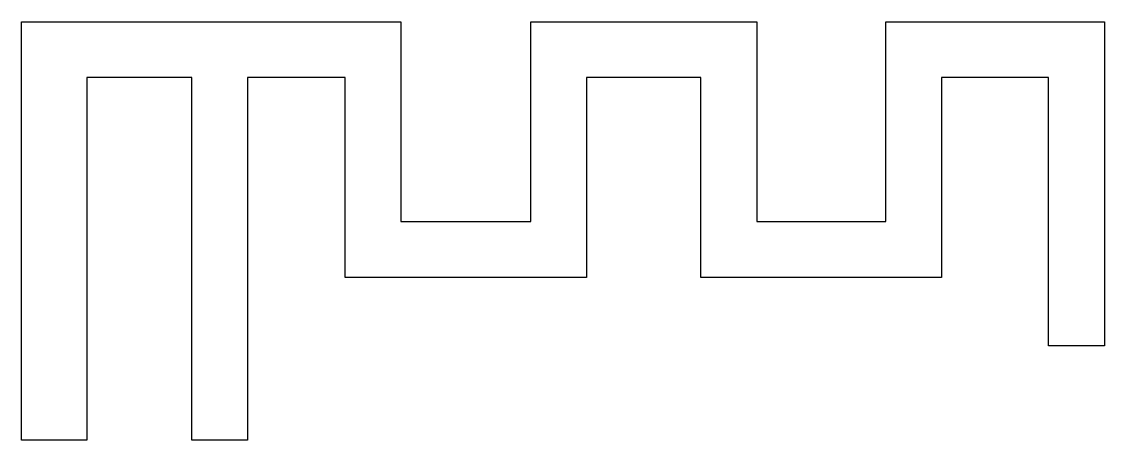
# Model space of a CAD drawing. Header units: metres. Extents: x 0 to 14.6, y 0 to 5.7.
import ezdxf

# ---------------------------------------------------------------- set-up
doc = ezdxf.new("R2010")
doc.units = ezdxf.units.M

msp = doc.modelspace()

# ---------------------------------------------------------------- linework, layer by layer
at = {"layer": 'MIFA_TYPEB'}
msp.add_lwpolyline([(0, 5.654), (5.1273, 5.654), (5.1273, 2.954), (6.8842, 2.954), (6.8842, 5.654), (9.9382, 5.654), (9.9382, 2.954), (11.6842, 2.954), (11.6842, 5.654), (14.6382, 5.654), (14.6382, 1.275), (13.8842, 1.275), (13.8842, 4.9), (12.4382, 4.9), (12.4382, 2.2), (9.1842, 2.2), (9.1842, 4.9), (7.6382, 4.9), (7.6382, 2.2), (4.3733, 2.2), (4.3733, 4.9), (3.05392, 4.9), (3.05392, 0), (2.29992, 0), (2.29992, 4.9), (0.88062, 4.9), (0.88062, 0), (0, 0)], close=True, dxfattribs=at)

doc.saveas('drawing.dxf')
